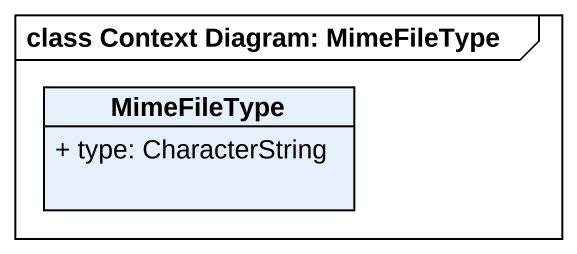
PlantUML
@startuml
mainframe class Context Diagram: MimeFileType
hide circle
hide empty members
skinparam classAttributeIconSize 0
class MimeFileType {
  + type: CharacterString
}
@enduml
